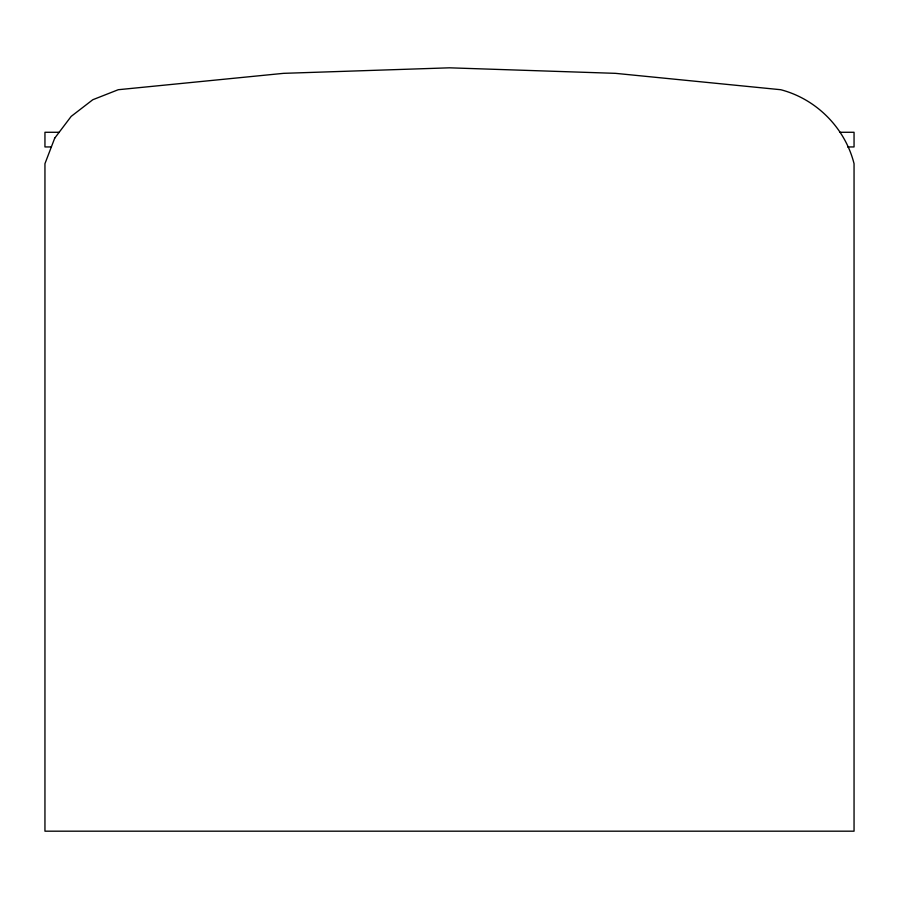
<?xml version="1.0" encoding="UTF-8"?>
<svg xmlns="http://www.w3.org/2000/svg" width="899" height="899" viewBox="0 0 899 899"><rect width="100%" height="100%" fill="white"/><g stroke="black" fill="none" stroke-linecap="round" stroke-linejoin="round"><path stroke-width="1.35" d="M59.154 132.277L44.95 132.277L44.95 146.942L51.355 146.942M839.846 132.277L854.05 132.277L854.05 146.942L847.645 146.942M54.727 138.143L44.95 163.674L44.95 831.182L854.05 831.182L854.05 163.674C845.071 127.939 816.427 99.025 780.759 89.72L615.489 73.347L449.5 67.818L283.511 73.347L118.241 89.72L92.788 99.733L71.178 116.387L54.727 138.143"/></g></svg>
